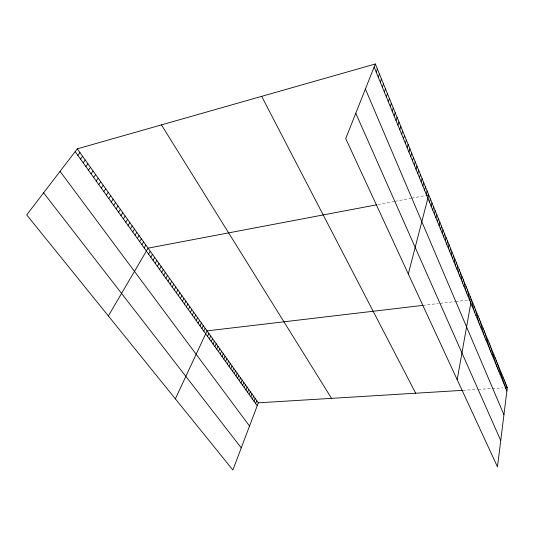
<?xml version="1.0" encoding="UTF-8"?>
<svg xmlns="http://www.w3.org/2000/svg" width="534" height="534" viewBox="0 0 534 534"><rect width="100%" height="100%" fill="white"/><g stroke="black" fill="none" stroke-linecap="round" stroke-linejoin="round"><path stroke-width="0.4" stroke-dasharray="2.67 2" d="M377.918 204.569L394.212 201.478M395 201.331L410.88 198.321M411.681 198.167L425.458 195.557M422.848 305.381L438.708 303.506M440.163 303.332L454.895 301.597M455.642 301.503L468.398 300.001M462.938 390.327L477.456 389.44M478.264 389.393L503.088 387.871"/><path stroke-width="0.8" d="M375.329 63.98L507.3 387.617L497.474 466.823L345.732 138.586L375.329 63.98L77.29 148.846L26.7 214.902L232.871 470.02L258.322 402.823L77.29 148.846M504.69 385.635L505.117 382.264M505.791 388.311L506.212 384.947M503.582 382.931L504.016 379.567M502.474 380.215L502.908 376.85M501.353 377.485L501.793 374.114M500.224 374.734L500.672 371.364M499.09 371.964L499.544 368.594M497.948 369.181L498.409 365.81M496.8 366.377L497.261 363.007M495.639 363.554L496.113 360.183M494.477 360.71L494.951 357.339M493.303 357.853L493.79 354.483M492.128 354.976L492.615 351.599M490.94 352.08L491.434 348.702M489.745 349.163L490.245 345.792M488.537 346.226L489.044 342.855M487.328 343.275L487.842 339.898M486.107 340.298L486.628 336.927M484.885 337.308L485.406 333.93M483.65 334.291L484.178 330.92M482.402 331.26L482.943 327.883M481.154 328.203L481.695 324.832M479.892 325.133L480.446 321.755M478.624 322.035L479.178 318.658M477.343 318.918L477.91 315.541M476.061 315.781L476.628 312.403M474.766 312.617L475.34 309.246M473.458 309.44L474.045 306.069M472.149 306.236L472.737 302.865M457.184 379.661L471.429 299.641L469.152 299.908M469.486 299.748L470.094 296.383M468.144 296.463L468.759 293.099M466.789 293.159L467.41 289.795M465.421 289.828L466.055 286.464M464.046 286.478L464.687 283.113M462.664 283.1L463.312 279.736M461.269 279.696L461.923 276.338M459.867 276.272L460.528 272.914M458.452 272.821L459.12 269.463M457.031 269.35L457.705 265.992M455.595 265.845L456.276 262.494M454.147 262.321L454.841 258.97M452.692 258.77L453.393 255.426M451.223 255.192L451.938 251.848M449.748 251.594L450.469 248.25M448.26 247.963L448.987 244.619M446.764 244.305L447.499 240.968M445.256 240.62L445.997 237.29M443.734 236.909L444.488 233.578M442.199 233.171L442.966 229.847M440.657 229.406L441.431 226.082M439.102 225.615L439.882 222.291M437.533 221.79L438.327 218.473M435.958 217.939L436.759 214.621M434.362 214.054L435.177 210.743M432.76 210.142L433.581 206.838M431.145 206.204L431.979 202.9M429.516 202.232L430.357 198.935M408.31 273.942L428.729 194.937L426.272 195.404M426.225 194.196L427.087 190.912M424.557 190.131L425.431 186.847M422.881 186.039L423.762 182.762M421.186 181.907L422.08 178.636M419.484 177.749L420.385 174.478M417.762 173.557L418.683 170.293M416.033 169.331L416.961 166.074M414.284 165.066L415.225 161.815M412.522 160.774L413.476 157.53M410.753 156.442L411.714 153.205M408.964 152.083L409.938 148.852M407.162 147.684L408.143 144.454M405.339 143.245L406.341 140.028M403.51 138.773L404.518 135.563M401.661 134.268L402.683 131.064M399.799 129.722L400.834 126.531M397.917 125.143L398.971 121.952M396.028 120.524L397.089 117.34M394.119 115.865L395.193 112.694M392.19 111.165L393.278 108.002M390.247 106.426L391.349 103.276M388.291 101.654L389.406 98.51M386.316 96.834L387.444 93.697M384.326 91.975L385.468 88.851M382.317 87.075L383.479 83.958M380.288 82.136L381.463 79.025M255.639 403.497L256.741 400.607M378.246 77.15L379.434 74.052M254.05 401.274L255.159 398.384M252.442 399.038L253.563 396.148M250.833 396.789L251.961 393.898M376.19 72.123L377.391 69.04M249.211 394.526L250.346 391.636M247.582 392.256L248.724 389.359M245.947 389.967L247.095 387.077M244.298 387.671L245.46 384.774M242.65 385.361L243.811 382.464M240.981 383.038L242.156 380.141M239.312 380.702L240.494 377.805M237.63 378.359L238.818 375.455M235.935 375.996L237.136 373.099M234.232 373.62L235.441 370.723M232.524 371.237L233.738 368.333M230.801 368.834L232.03 365.937M229.073 366.424L230.308 363.521M227.337 363.994L228.579 361.097M225.588 361.558L226.837 358.654M223.826 359.102L225.088 356.198M222.064 356.632L223.332 353.735M220.282 354.155L221.563 351.252M218.493 351.659L219.781 348.755M216.697 349.149L217.992 346.246M214.888 346.626L216.197 343.722M213.073 344.09L214.388 341.179M211.244 341.533L212.565 338.629M209.401 338.97L210.736 336.06M207.552 336.387L208.894 333.483M175.359 398.858L207.045 330.886L422.848 305.381M203.808 331.167L205.176 328.263M201.919 328.53L203.294 325.627M200.023 325.873L201.405 322.97M198.107 323.21L199.502 320.307M196.185 320.52L197.587 317.617M194.249 317.823L195.664 314.92M192.307 315.107L193.729 312.203M190.344 312.377L191.786 309.473M188.375 309.627L189.824 306.723M186.399 306.863L187.855 303.959M184.404 304.086L185.872 301.183M182.401 301.283L183.876 298.386M180.385 298.473L181.874 295.569M178.356 295.642L179.858 292.739M176.313 292.792L177.829 289.895M174.258 289.929L175.786 287.032M172.195 287.045L173.73 284.148M170.112 284.141L171.661 281.251M168.023 281.224L169.585 278.334M165.92 278.287L167.496 275.397M163.804 275.337L165.386 272.447M161.675 272.36L163.27 269.47M159.532 269.37L161.141 266.486M157.376 266.366L158.998 263.476M155.207 263.335L156.836 260.452M153.024 260.285L154.666 257.401M150.822 257.221L152.484 254.338M148.612 254.137L150.288 251.254M108.362 315.954L148.072 248.156L376.383 204.862M144.147 247.909L145.849 245.033M141.897 244.766L143.606 241.889M139.628 241.602L141.356 238.725M137.345 238.418L139.087 235.547M135.049 235.207L136.804 232.343M132.739 231.983L134.508 229.119M130.416 228.739L132.198 225.875M128.073 225.475L129.869 222.611M125.717 222.184L127.526 219.327M123.347 218.873L125.17 216.016M120.958 215.542L122.8 212.692M118.555 212.192L120.41 209.341M116.138 208.814L118.007 205.97M113.702 205.416L115.584 202.573M111.252 201.999L113.148 199.155M108.782 198.555L110.698 195.718M106.299 195.09L108.228 192.26M103.803 191.599L105.745 188.769M101.286 188.088L103.249 185.265M98.75 184.55L100.732 181.734M96.2 180.993L98.196 178.176M93.63 177.408L95.646 174.598M91.047 173.804L93.076 170.993M88.444 170.172L90.486 167.362M85.827 166.515L87.883 163.711M83.184 162.83L85.266 160.033M80.527 159.125L82.623 156.328M77.851 155.387L79.966 152.604M258.322 402.823L462.144 390.374M505.191 387.744L507.3 387.617M43.608 192.827L241.255 447.879M60.055 171.347L249.532 426.032M75.16 151.629L257.228 405.713M161.455 124.883L331.541 398.351M261.667 96.34L415.672 393.211M355.777 113.255L500.738 440.503M365.403 88.998L503.936 414.744M374.107 67.05L506.886 390.981"/></g></svg>
